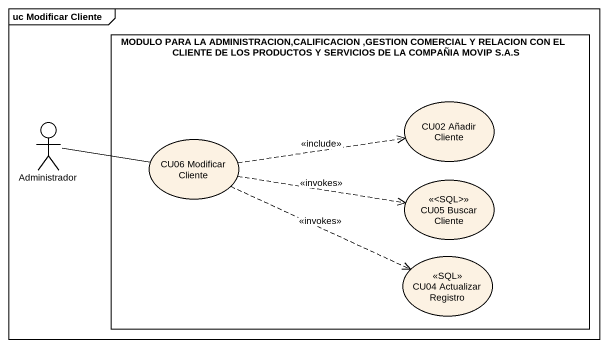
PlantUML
@startuml
mainframe uc Modificar Cliente
rectangle "MODULO PARA LA ADMINISTRACION,CALIFICACION ,GESTION COMERCIAL Y RELACION CON EL CLIENTE DE LOS PRODUCTOS Y SERVICIOS DE LA COMPAÑIA MOVIP S.A.S" as MODULO_PARA_LA {
  usecase "CU02 Añadir Cliente" as CU02_Añadir_Cliente
  usecase "CU06 Modificar Cliente" as CU06_Modificar_Cliente
  usecase "CU05 Buscar Cliente" as CU05_Buscar_Cliente <<SQL>>
  usecase "CU04 Actualizar Registro" as CU04_Actualizar_Registro <<SQL>>
}
actor Administrador
Administrador -right- CU06_Modificar_Cliente
CU06_Modificar_Cliente .right.> CU02_Añadir_Cliente : <<include>>
CU06_Modificar_Cliente .right.> CU05_Buscar_Cliente : <<invokes>>
CU06_Modificar_Cliente .right.> CU04_Actualizar_Registro : <<invokes>>
@enduml
